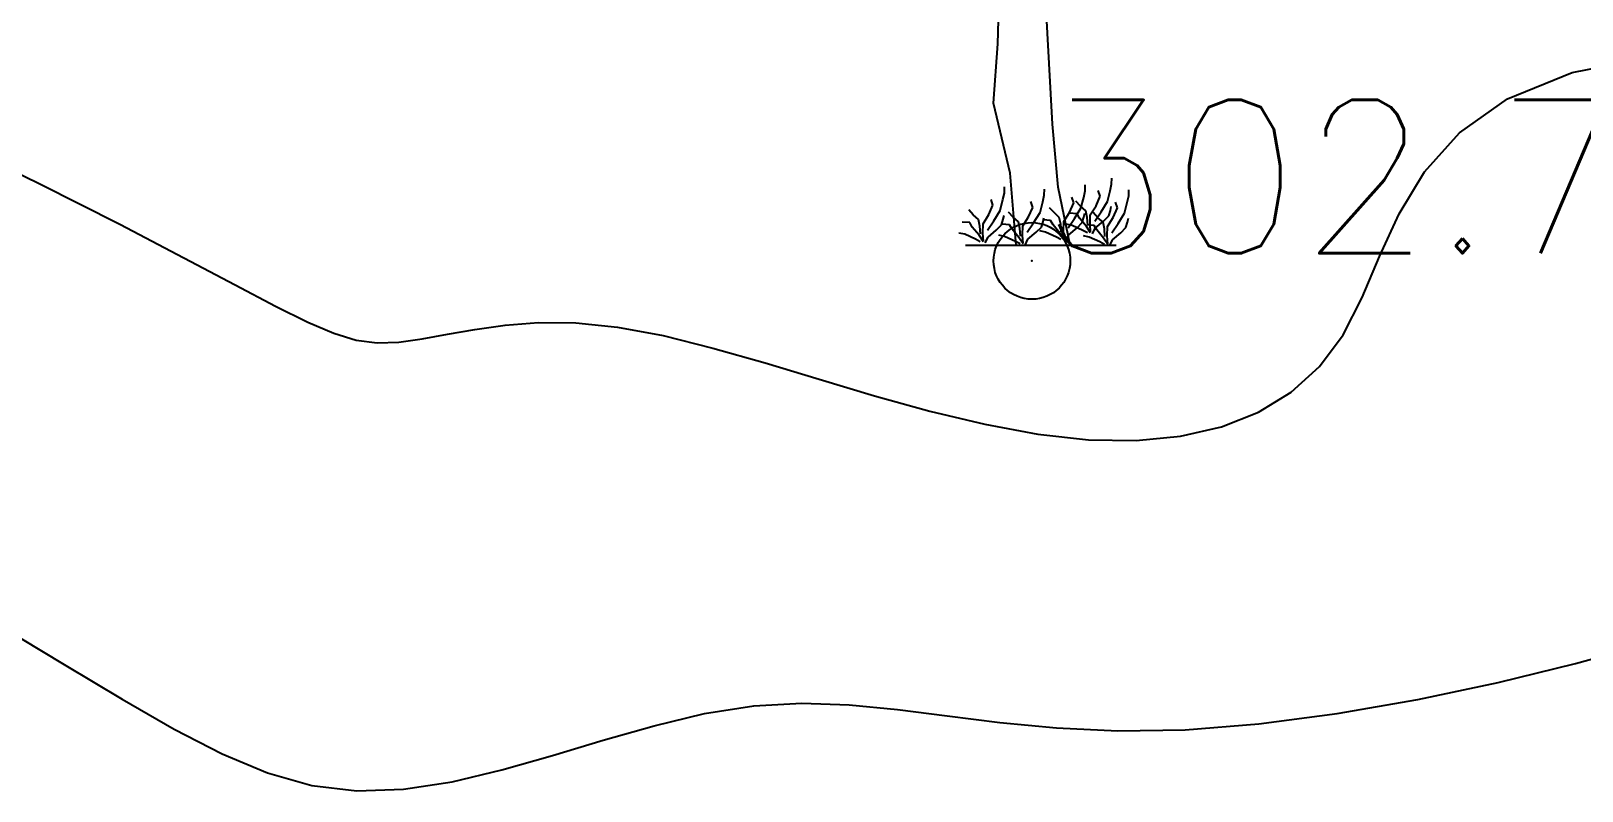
# Model space of a CAD drawing. Header units: millimetres. Extents: x 524954 to 526204, y 9523489 to 9524010.
# Drawn here: x 525915.3 to 525925.42, y 9523811.71 to 9523816.67 of the extents above; entities that cross this region are included whole.
import ezdxf

# ---------------------------------------------------------------- set-up
doc = ezdxf.new("R2010")
doc.units = ezdxf.units.MM
doc.header["$PDMODE"] = 32
doc.header["$PDSIZE"] = 0.5
doc.linetypes.add('ACAD_ISO12W100', pattern=[21, 12, -3, 0, -3, 0, -3])
for name, color, linetype in [('Arbre', 34, 'ACAD_ISO12W100'), ('CN_01_00', 3, 'Continuous'), ('CN_02_00', 4, 'Continuous'), ('TopoAlt', 3, 'Continuous'), ('TOPOJIS', 7, 'Continuous')]:
    doc.layers.add(name, color=color, linetype=linetype)
doc.styles.add('Simplex 1.0', font='Simplex.shx', dxfattribs={"width": 0.99, "height": 1})

# ---------------------------------------------------------------- blocks, each defined once
blk = doc.blocks.new('TCPOINT M')
at = {"color": 0}
blk.add_point((0, 0), dxfattribs=at)
at = {"layer": 'TopoAlt', "style": 'Simplex 1.0', "width": 0.99}
blk.add_attdef('ALT', (0.15, 0.15), '', height=1, dxfattribs=at)
blk = doc.blocks.new('v088')
at = {"linetype": 'Continuous'}
for p, q in [((-0.373, 1.752), (-0.352, 2.542)), ((0.102, 1.053), (0.043, 2.109)), ((-0.412, 1.235), (-0.373, 1.752)), ((-0.268, 0.628), (-0.412, 1.235)), ((0.151, 0.506), (0.102, 1.053)), ((-0.213, 0), (-0.268, 0.628)), ((0.256, 0), (0.151, 0.506)), ((-0.654, 0), (0.654, 0))]:
    blk.add_line(p, q, dxfattribs=at)
at = {"color": 3, "linetype": 'Continuous'}
for p, q in [((0.615, 0.531), (0.618, 0.584)), ((-0.329, 0.397), (-0.317, 0.454)), ((-0.317, 0.454), (-0.315, 0.507)), ((0.017, 0.377), (0.029, 0.435)), ((0.029, 0.435), (0.031, 0.488)), ((0.286, 0.368), (0.269, 0.418)), ((0.349, 0.322), (0.373, 0.416)), ((0.373, 0.416), (0.385, 0.474)), ((0.385, 0.474), (0.387, 0.526)), ((0.481, 0.344), (0.517, 0.426)), ((0.517, 0.426), (0.5, 0.476)), ((0.579, 0.38), (0.603, 0.474)), ((0.603, 0.474), (0.615, 0.531)), ((0.752, 0.373), (0.765, 0.43)), ((0.765, 0.43), (0.767, 0.483)), ((-0.587, 0.264), (-0.627, 0.308)), ((-0.452, 0.267), (-0.416, 0.349)), ((-0.416, 0.349), (-0.433, 0.399)), ((-0.409, 0.214), (-0.353, 0.303)), ((-0.353, 0.303), (-0.329, 0.397)), ((-0.24, 0.245), (-0.281, 0.288)), ((-0.106, 0.248), (-0.07, 0.329)), ((-0.07, 0.329), (-0.087, 0.38)), ((-0.063, 0.195), (-0.007, 0.284)), ((-0.007, 0.284), (0.017, 0.377)), ((0.115, 0.284), (0.075, 0.327)), ((0.161, 0.243), (0.115, 0.284)), ((0.2, 0.207), (0.25, 0.286)), ((0.25, 0.286), (0.286, 0.368)), ((0.315, 0.274), (0.25, 0.279)), ((0.293, 0.233), (0.349, 0.322)), ((0.346, 0.341), (0.305, 0.385)), ((0.337, 0.236), (0.315, 0.274)), ((0.392, 0.301), (0.346, 0.341)), ((0.375, 0.245), (0.382, 0.279)), ((0.404, 0.243), (0.392, 0.301)), ((0.43, 0.264), (0.481, 0.344)), ((0.495, 0.24), (0.454, 0.284)), ((0.469, 0.209), (0.524, 0.291)), ((0.524, 0.291), (0.579, 0.38)), ((0.591, 0.255), (0.606, 0.303)), ((0.606, 0.303), (0.613, 0.337)), ((0.63, 0.243), (0.666, 0.325)), ((0.666, 0.325), (0.649, 0.375)), ((0.673, 0.19), (0.728, 0.279)), ((0.728, 0.279), (0.752, 0.373)), ((-0.618, 0.197), (-0.683, 0.202)), ((-0.596, 0.159), (-0.618, 0.197)), ((-0.536, 0.087), (-0.596, 0.159)), ((-0.541, 0.224), (-0.587, 0.264)), ((-0.529, 0.166), (-0.541, 0.224)), ((-0.524, 0.099), (-0.529, 0.166)), ((-0.505, 0.106), (-0.502, 0.188)), ((-0.502, 0.188), (-0.452, 0.267)), ((-0.464, 0.132), (-0.409, 0.214)), ((-0.387, 0.132), (-0.341, 0.178)), ((-0.341, 0.178), (-0.327, 0.226)), ((-0.272, 0.178), (-0.337, 0.183)), ((-0.327, 0.226), (-0.32, 0.26)), ((-0.25, 0.139), (-0.272, 0.178)), ((-0.19, 0.067), (-0.25, 0.139)), ((-0.195, 0.204), (-0.24, 0.245)), ((-0.183, 0.147), (-0.195, 0.204)), ((-0.178, 0.079), (-0.183, 0.147)), ((-0.159, 0.087), (-0.156, 0.168)), ((-0.156, 0.168), (-0.106, 0.248)), ((-0.118, 0.113), (-0.063, 0.195)), ((-0.041, 0.113), (0.005, 0.159)), ((0.005, 0.159), (0.019, 0.207)), ((0.019, 0.207), (0.026, 0.24)), ((0.084, 0.216), (0.019, 0.221)), ((0.106, 0.178), (0.084, 0.216)), ((0.166, 0.106), (0.106, 0.178)), ((0.173, 0.185), (0.161, 0.243)), ((0.178, 0.118), (0.173, 0.185)), ((0.197, 0.125), (0.2, 0.207)), ((0.272, 0.173), (0.221, 0.183)), ((0.238, 0.151), (0.293, 0.233)), ((0.243, 0.091), (0.315, 0.151)), ((0.365, 0.13), (0.272, 0.173)), ((0.315, 0.151), (0.361, 0.197)), ((0.397, 0.163), (0.337, 0.236)), ((0.361, 0.197), (0.375, 0.245)), ((0.433, 0.108), (0.397, 0.163)), ((0.464, 0.173), (0.399, 0.178)), ((0.409, 0.175), (0.404, 0.243)), ((0.428, 0.183), (0.43, 0.264)), ((0.433, 0.113), (0.428, 0.183)), ((0.45, 0.099), (0.474, 0.149)), ((0.486, 0.135), (0.464, 0.173)), ((0.474, 0.149), (0.546, 0.209)), ((0.541, 0.2), (0.495, 0.24)), ((0.553, 0.142), (0.541, 0.2)), ((0.546, 0.209), (0.591, 0.255)), ((0.558, 0.075), (0.553, 0.142)), ((0.577, 0.082), (0.579, 0.163)), ((0.579, 0.163), (0.63, 0.243)), ((0.618, 0.108), (0.673, 0.19)), ((0.695, 0.108), (0.74, 0.154)), ((0.74, 0.154), (0.755, 0.202)), ((0.755, 0.202), (0.762, 0.236)), ((-0.661, 0.096), (-0.712, 0.106)), ((-0.567, 0.053), (-0.661, 0.096)), ((-0.527, 0.031), (-0.567, 0.053)), ((-0.5, 0.031), (-0.536, 0.087)), ((-0.5, 0.036), (-0.505, 0.106)), ((-0.483, 0.022), (-0.459, 0.072)), ((-0.459, 0.072), (-0.387, 0.132)), ((-0.315, 0.077), (-0.365, 0.087)), ((-0.221, 0.034), (-0.315, 0.077)), ((-0.18, 0.012), (-0.221, 0.034)), ((-0.154, 0.012), (-0.19, 0.067)), ((-0.154, 0.017), (-0.159, 0.087)), ((-0.137, 0.002), (-0.113, 0.053)), ((-0.113, 0.053), (-0.041, 0.113)), ((0.041, 0.115), (-0.01, 0.125)), ((0.135, 0.072), (0.041, 0.115)), ((0.175, 0.05), (0.135, 0.072)), ((0.202, 0.05), (0.166, 0.106)), ((0.202, 0.055), (0.197, 0.125)), ((0.219, 0.041), (0.243, 0.091)), ((0.406, 0.108), (0.365, 0.13)), ((0.421, 0.072), (0.37, 0.082)), ((0.514, 0.029), (0.421, 0.072)), ((0.546, 0.063), (0.486, 0.135)), ((0.555, 0.007), (0.514, 0.029)), ((0.582, 0.007), (0.546, 0.063)), ((0.582, 0.012), (0.577, 0.082)), ((0.599, -0.002), (0.623, 0.048)), ((0.623, 0.048), (0.695, 0.108))]:
    blk.add_line(p, q, dxfattribs=at)

msp = doc.modelspace()

# ---------------------------------------------------------------- linework, layer by layer
at = {"layer": 'CN_01_00', "elevation": 301, "flags": 128}
msp.add_lwpolyline([(525915.095, 9523812.793), (525915.52, 9523812.54), (525915.898, 9523812.314), (525916.238, 9523812.118), (525916.55, 9523811.957), (525916.846, 9523811.833), (525917.135, 9523811.751), (525917.428, 9523811.715), (525917.734, 9523811.726), (525918.05, 9523811.775), (525918.375, 9523811.852), (525918.705, 9523811.946), (525919.037, 9523812.046), (525919.369, 9523812.14), (525919.697, 9523812.219), (525920.018, 9523812.271), (525920.331, 9523812.288), (525920.641, 9523812.277), (525920.955, 9523812.246), (525921.281, 9523812.204), (525921.624, 9523812.161), (525921.993, 9523812.126), (525922.393, 9523812.107), (525922.832, 9523812.113), (525923.313, 9523812.152), (525923.825, 9523812.22), (525924.35, 9523812.312), (525924.874, 9523812.422), (525925.38, 9523812.546), (525925.854, 9523812.677)], dxfattribs=at)
at = {"layer": 'CN_02_00', "elevation": 302, "flags": 128}
msp.add_lwpolyline([(525914.733, 9523815.981), (525915.362, 9523815.674), (525915.882, 9523815.411), (525916.301, 9523815.192), (525916.635, 9523815.015), (525916.899, 9523814.876), (525917.109, 9523814.771), (525917.279, 9523814.699), (525917.425, 9523814.655), (525917.562, 9523814.638), (525917.704, 9523814.642), (525917.856, 9523814.663), (525918.02, 9523814.693), (525918.199, 9523814.725), (525918.396, 9523814.753), (525918.615, 9523814.769), (525918.858, 9523814.767), (525919.129, 9523814.74), (525919.427, 9523814.684), (525919.751, 9523814.603), (525920.092, 9523814.506), (525920.446, 9523814.4), (525920.807, 9523814.292), (525921.168, 9523814.192), (525921.525, 9523814.106), (525921.871, 9523814.041), (525922.201, 9523814.005), (525922.512, 9523814.001), (525922.802, 9523814.028), (525923.069, 9523814.089), (525923.31, 9523814.184), (525923.525, 9523814.315), (525923.71, 9523814.483), (525923.863, 9523814.69), (525923.987, 9523814.933), (525924.101, 9523815.201), (525924.229, 9523815.479), (525924.395, 9523815.753), (525924.623, 9523816.007), (525924.936, 9523816.228), (525925.358, 9523816.4), (525925.913, 9523816.508)], dxfattribs=at)

# ---------------------------------------------------------------- block references
at = {"layer": 'Arbre', "xscale": 0.75, "yscale": 0.75, "zscale": 0.75}
msp.add_blockref('v088', (525921.891, 9523815.273, 610.58), dxfattribs=at)
at = {"layer": 'TOPOJIS'}
ref = msp.add_blockref('TCPOINT M', (525921.833, 9523815.171, 302.73), dxfattribs=at)
ref.add_attrib('ALT', '302.73', (525921.883, 9523815.221, 302.73), dxfattribs={"layer": 'TopoAlt', "height": 1, "style": 'Simplex 1.0', "width": 0.99})

doc.saveas('drawing.dxf')
